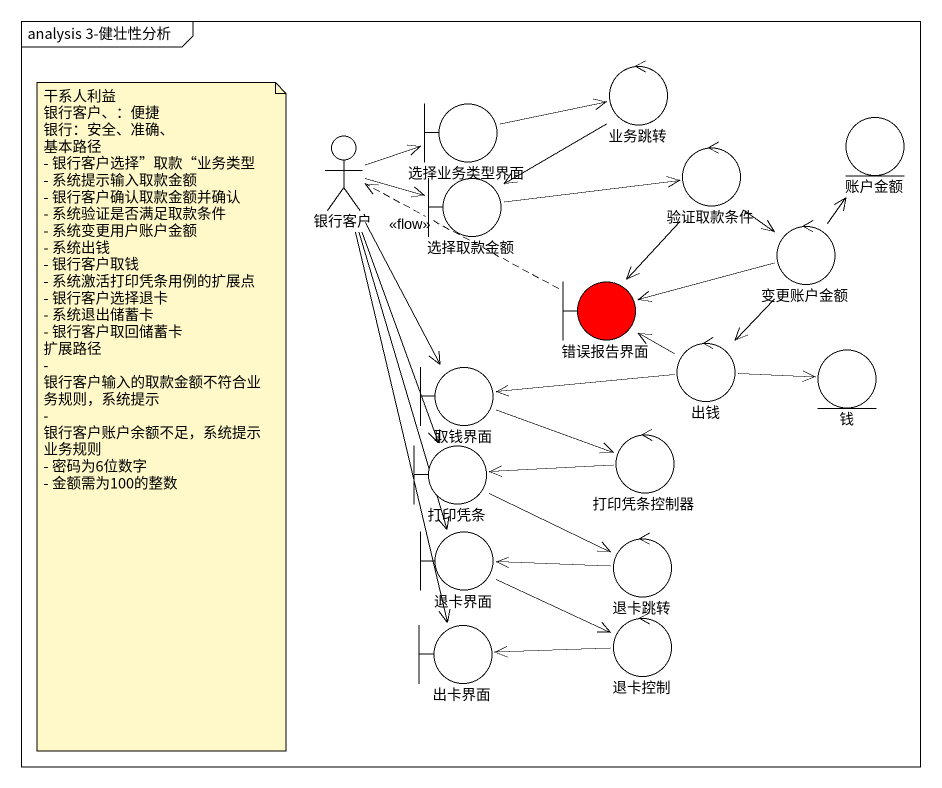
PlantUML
@startuml
mainframe analysis 3-健壮性分析
control 业务跳转
actor 银行客户
boundary 选择业务类型界面
control 验证取款条件
entity 账户金额
boundary 选择取款金额
control 变更账户金额
boundary 错误报告界面 #FF0000
boundary 取钱界面
control 出钱
entity 钱
boundary 打印凭条
control 打印凭条控制器
boundary 退卡界面
control 退卡跳转
boundary 出卡界面
control 退卡控制
业务跳转 --> 选择取款金额
银行客户 -right-> 选择业务类型界面
银行客户 -right-> 选择取款金额
银行客户 --> 取钱界面
银行客户 --> 打印凭条
银行客户 --> 退卡界面
银行客户 --> 出卡界面
选择业务类型界面 -right-> 业务跳转
验证取款条件 --> 变更账户金额
验证取款条件 --> 错误报告界面
选择取款金额 -right-> 验证取款条件
变更账户金额 -up-> 账户金额
变更账户金额 -left-> 错误报告界面
变更账户金额 --> 出钱
错误报告界面 .left.> 银行客户 : <<flow>>
取钱界面 -right-> 打印凭条控制器
出钱 -up-> 错误报告界面
出钱 -left-> 取钱界面
出钱 -right-> 钱
打印凭条 -right-> 退卡跳转
打印凭条控制器 -left-> 打印凭条
退卡界面 -right-> 退卡控制
退卡跳转 -left-> 退卡界面
退卡控制 -left-> 出卡界面
note as N1
  干系人利益
  银行客户、：便捷
  银行：安全、准确、
  基本路径
  - 银行客户选择”取款“业务类型
  - 系统提示输入取款金额
  - 银行客户确认取款金额并确认
  - 系统验证是否满足取款条件
  - 系统变更用户账户金额
  - 系统出钱
  - 银行客户取钱
  - 系统激活打印凭条用例的扩展点
  - 银行客户选择退卡
  - 系统退出储蓄卡
  - 银行客户取回储蓄卡
  扩展路径
  - 银行客户输入的取款金额不符合业务规则，系统提示
  - 银行客户账户余额不足，系统提示
  业务规则
  - 密码为6位数字
  - 金额需为100的整数
end note
@enduml
